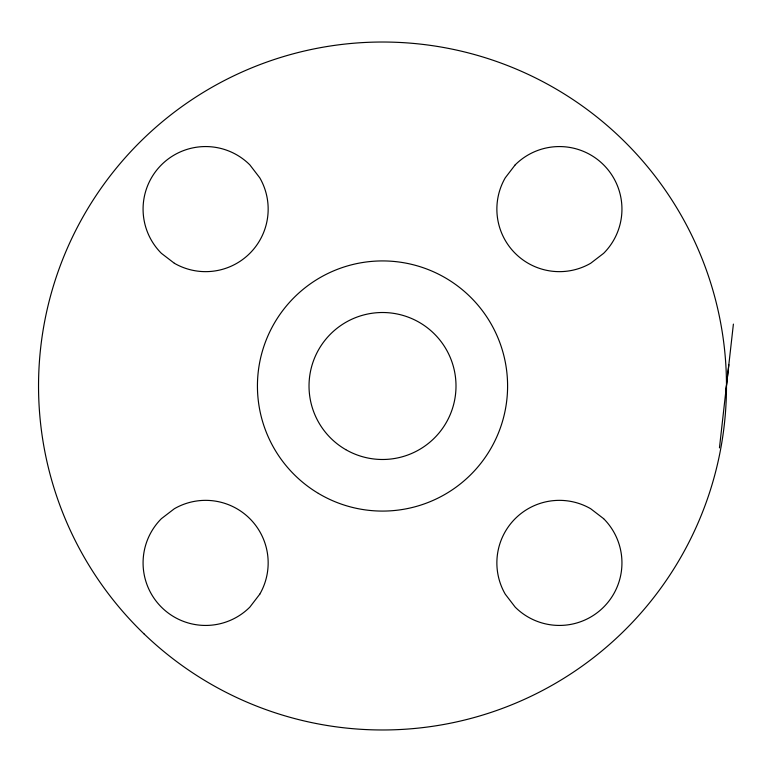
<?xml version="1.0" encoding="UTF-8"?>
<svg xmlns="http://www.w3.org/2000/svg" width="772" height="772" viewBox="0 0 772 772"><rect width="100%" height="100%" fill="white"/><g stroke="black" fill="none" stroke-linecap="round" stroke-linejoin="round"><path stroke-width="1.16" d="M725.805 391.52L728.836 364.645M719.456 447.895L733.4 324.105M515.185 164.88L505.245 177.84A62.542 62.542 0 0 0 590.677 263.271L603.627 253.332A62.542 62.542 0 0 0 603.627 164.88A62.542 62.542 0 0 0 515.185 164.88M259.788 594.16L249.848 607.12A62.542 62.542 0 0 1 161.396 607.12A62.542 62.542 0 0 1 161.396 518.668L174.356 508.729A62.542 62.542 0 0 1 259.788 594.16M603.627 518.668L590.677 508.729A62.542 62.542 0 0 0 505.245 594.16L515.185 607.12A62.542 62.542 0 0 0 603.627 607.12A62.542 62.542 0 0 0 603.627 518.668M174.356 263.271L161.396 253.332A62.542 62.542 0 0 1 161.396 164.88A62.542 62.542 0 0 1 249.848 164.88L259.788 177.84A62.542 62.542 0 0 1 174.356 263.271M143.891 633.744A343.974 343.974 0 0 0 716.377 468.787A343.974 343.974 0 0 0 287.28 55.468A343.974 343.974 0 0 0 143.891 633.744M318.353 493.376A125.083 125.083 0 0 0 507.58 387.882A125.083 125.083 0 0 0 321.606 276.752A125.083 125.083 0 0 0 318.353 493.376M345.769 449.642A73.485 73.485 0 0 0 456.001 386A73.485 73.485 0 0 0 345.769 322.358A73.485 73.485 0 0 0 345.769 449.642"/></g></svg>
